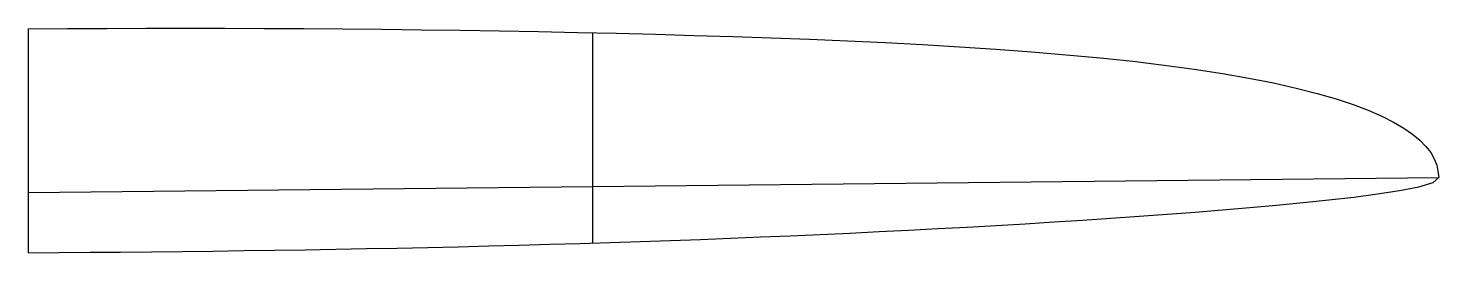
# Model space of a CAD drawing. Extents: x 0 to 1450, y 0 to 231.
import ezdxf

# ---------------------------------------------------------------- set-up
doc = ezdxf.new("R2010")
doc.units = 0
doc.layers.get('0').update_dxf_attribs({"linetype": 'ByBlock'})

msp = doc.modelspace()

# ---------------------------------------------------------------- linework, layer by layer
at = {"linetype": 'Continuous'}
for points in [[(0, 230), (40.388652, 230.300387), (80.790294, 230.547891), (121.214589, 230.678412), (161.646538, 230.717249), (202.078004, 230.666994), (242.501485, 230.529876), (282.909948, 230.307693), (323.296663, 230.001768), (363.65501, 229.612889), (403.97827, 229.141241), (444.259388, 228.586349), (484.49071, 227.947009), (524.663723, 227.221284), (564.768721, 226.406418), (604.794387, 225.498738), (644.727456, 224.493709), (684.552116, 223.385775), (724.249532, 222.168412), (763.796571, 220.83365), (803.146436, 219.359786), (842.243852, 217.725756), (881.029152, 215.914388), (919.428878, 213.907128), (957.354288, 211.684731), (994.698974, 209.227538), (1031.338086, 206.516446), (1067.128723, 203.534001), (1101.911688, 200.26552), (1135.516296, 196.700516), (1167.767746, 192.833955), (1198.496183, 188.66708), (1227.546977, 184.207742), (1254.791001, 179.470156), (1280.133422, 174.474047), (1303.513853, 169.2427), (1324.911451, 163.801949), (1344.339256, 158.178238), (1361.837697, 152.397259), (1377.470784, 146.483223), (1391.310494, 140.457722), (1403.450182, 134.340632), (1413.971967, 128.148531), (1422.967959, 121.896174), (1430.527299, 115.596104), (1436.736951, 109.258985), (1441.659827, 102.89347), (1445.38489, 96.507481), (1447.928816, 90.106971), (1449.148555, 83.697012), (1450, 77.28492), (1450, 77.28492)], [(0, 230), (0, 0)], [(580, 226.072394), (580, 10.005983)], [(0, 0), (31.681042, 0.235356), (63.360099, 0.477159), (95.026935, 0.756379), (126.682692, 1.065582), (158.32532, 1.406909), (189.952523, 1.78247), (221.561764, 2.194312), (253.150261, 2.644405), (284.714991, 3.134647), (316.252693, 3.666848), (347.759888, 4.242708), (379.23292, 4.863787), (410.667941, 5.531538), (442.060941, 6.247295), (473.407839, 7.012195), (504.704419, 7.827285), (535.946451, 8.693424), (567.129672, 9.611334), (598.249851, 10.581581), (629.302788, 11.604597), (660.284415, 12.680637), (691.190699, 13.809875), (722.017799, 14.992317), (752.762008, 16.227866), (783.417675, 17.517569), (813.977113, 18.863504), (844.435128, 20.266089), (874.786383, 21.725739), (905.025282, 23.242925), (935.145857, 24.818216), (965.141606, 26.452333), (995.00523, 28.146238), (1024.728654, 29.901085), (1054.302198, 31.718522), (1083.7147, 33.600554), (1112.952467, 35.549876), (1141.998598, 37.569979), (1170.831828, 39.665396), (1199.424886, 41.842015), (1227.741997, 44.107542), (1255.734997, 46.472187), (1283.337767, 48.949481), (1310.456397, 51.55771), (1336.952551, 54.322009), (1362.613058, 57.277627), (1387.091084, 60.474919), (1409.783031, 63.986565), (1429.559717, 67.913333), (1444.214434, 72.361351), (1450, 77.28492)], [(0, 62.1), (1450, 77.28492)]]:
    msp.add_lwpolyline(points, dxfattribs=at)

doc.saveas('drawing.dxf')
